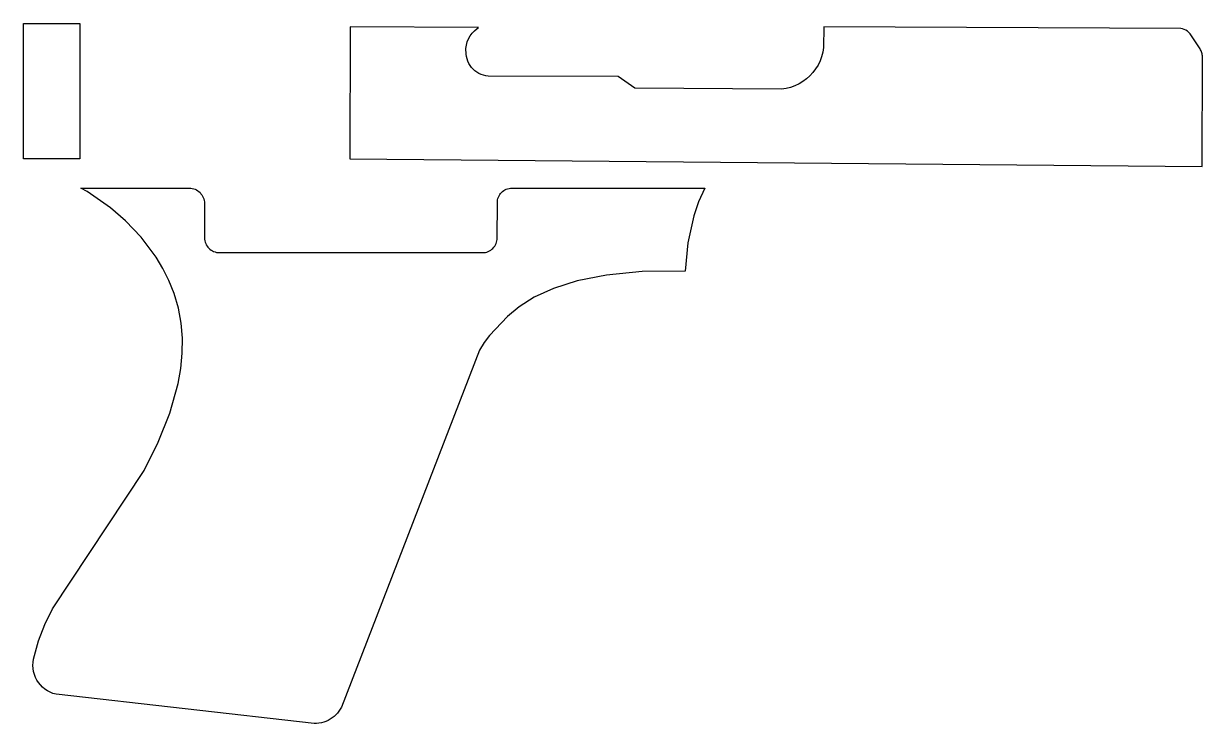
# Model space of a CAD drawing. Header units: metres. Extents: x 29 to 174, y -263 to -177.
import ezdxf

# ---------------------------------------------------------------- set-up
doc = ezdxf.new("R2010")
doc.units = ezdxf.units.M

msp = doc.modelspace()

# ---------------------------------------------------------------- linework, layer by layer
for points in [[(35.9664, -177.126138), (35.9664, -193.725038), (29.054298, -193.725038), (29.054298, -177.126138), (35.9664, -177.126138)], [(173.425612, -180.23332), (172.201332, -178.368198), (172.046392, -178.206146), (171.873926, -178.06543), (171.68622, -177.947574), (171.485306, -177.853594), (171.273724, -177.78476), (171.053506, -177.742342), (127.23876, -177.53584), (127.208788, -180.066188), (127.120904, -180.63845), (126.978156, -181.190646), (126.783338, -181.719728), (126.539498, -182.222902), (126.24943, -182.69712), (125.916182, -183.139588), (125.542802, -183.547258), (125.132084, -183.917336), (124.686822, -184.246774), (124.210318, -184.532778), (123.705112, -184.772554), (123.174506, -184.963054), (122.621294, -185.10123), (122.04827, -185.184288), (104.049068, -185.065162), (101.99624, -183.619394), (86.066376, -183.603646), (85.764624, -183.557164), (85.473032, -183.481726), (85.193378, -183.378856), (84.927186, -183.250078), (84.675726, -183.096916), (84.44103, -182.921148), (84.224368, -182.724044), (84.027264, -182.507382), (83.851496, -182.272686), (83.698334, -182.021226), (83.569556, -181.755034), (83.466686, -181.47538), (83.391248, -181.183788), (83.344766, -180.882036), (83.336384, -180.178964), (83.393788, -179.767484), (83.504786, -179.373784), (83.665568, -178.999388), (83.87207, -178.646074), (84.120228, -178.315366), (84.406232, -178.009042), (84.726018, -177.72888), (84.897468, -177.599086), (69.140832, -177.534316), (69.109082, -193.724784), (173.689772, -194.68592), (173.710346, -181.08549), (173.69663, -180.956458), (173.673516, -180.82895), (173.641512, -180.703728), (173.600618, -180.581046), (173.550834, -180.461412), (173.492414, -180.345334), (173.425612, -180.23332)], [(30.280864, -255.145032), (30.883606, -252.899672), (31.655766, -250.904502), (32.61741, -248.987564), (43.846242, -231.978708), (45.563028, -228.532944), (46.991016, -224.96018), (48.015906, -221.304358), (48.341534, -219.458794), (48.523652, -217.608912), (48.548036, -215.760046), (48.400208, -213.91753), (48.066198, -212.086952), (47.531528, -210.2739), (46.88586, -208.672176), (46.138338, -207.180434), (45.30852, -205.797658), (43.481498, -203.355194), (41.563798, -201.337672), (39.713662, -199.73798), (36.850828, -197.763384), (36.060888, -197.325742), (49.561496, -197.335394), (49.748948, -197.364096), (49.93005, -197.410578), (50.103532, -197.474078), (50.268632, -197.55358), (50.424334, -197.648068), (50.569622, -197.75678), (50.703734, -197.8787), (50.825654, -198.012812), (50.934366, -198.1581), (51.028854, -198.313802), (51.108356, -198.478902), (51.171856, -198.652384), (51.218338, -198.833486), (51.24704, -199.020938), (51.266344, -203.603352), (51.294284, -203.785978), (51.339496, -203.962254), (51.401218, -204.131164), (51.478688, -204.291946), (51.57089, -204.443584), (51.676808, -204.585062), (51.795426, -204.715618), (51.925982, -204.834236), (52.06746, -204.940154), (52.219098, -205.032356), (52.37988, -205.109826), (52.54879, -205.171548), (52.725066, -205.21676), (52.907692, -205.2447), (85.555074, -205.244954), (85.734906, -205.217522), (85.908642, -205.172818), (86.075012, -205.111858), (86.233254, -205.035658), (86.382606, -204.94498), (86.522052, -204.840586), (86.65083, -204.723746), (86.76767, -204.594968), (86.872064, -204.455522), (86.962742, -204.30617), (87.038942, -204.147928), (87.099902, -203.981558), (87.144606, -203.807822), (87.172038, -203.62799), (87.190834, -198.947024), (87.218266, -198.7677), (87.262716, -198.594726), (87.323422, -198.428864), (87.399368, -198.270876), (87.489792, -198.122032), (87.593678, -197.983094), (87.710264, -197.854824), (87.838534, -197.738238), (87.977472, -197.634352), (88.126316, -197.543928), (88.284304, -197.467982), (88.450166, -197.407276), (88.62314, -197.362826), (88.802464, -197.335394), (112.654334, -197.325996), (111.891572, -199.007984), (111.308134, -200.746614), (110.582964, -204.047598), (110.231936, -207.519524), (104.98074, -207.579722), (100.599494, -207.998568), (96.99371, -208.70799), (94.068392, -209.639662), (91.728544, -210.725766), (89.879424, -211.897976), (88.426036, -213.087966), (86.20887, -215.430608), (85.559138, -216.303098), (85.015832, -217.22461), (68.067936, -261.047738), (67.921378, -261.310882), (67.755516, -261.558532), (67.571366, -261.789926), (67.370198, -262.004556), (67.153536, -262.201406), (66.922396, -262.379714), (66.678048, -262.538972), (66.421762, -262.678164), (66.154808, -262.796528), (65.878456, -262.893556), (65.593976, -262.968232), (65.302638, -263.020048), (65.005712, -263.048242), (64.704468, -263.051798), (33.036256, -259.464048), (32.661098, -259.358638), (32.305752, -259.216144), (31.971742, -259.039106), (31.660846, -258.830064), (31.374842, -258.591812), (31.115762, -258.326636), (30.88513, -258.037076), (30.684724, -257.725672), (30.516322, -257.39471), (30.381956, -257.046984), (30.28315, -256.685034), (30.221682, -256.3114), (30.19933, -255.928368), (30.217872, -255.538732), (30.279086, -255.144778)]]:
    msp.add_lwpolyline(points)

doc.saveas('drawing.dxf')
